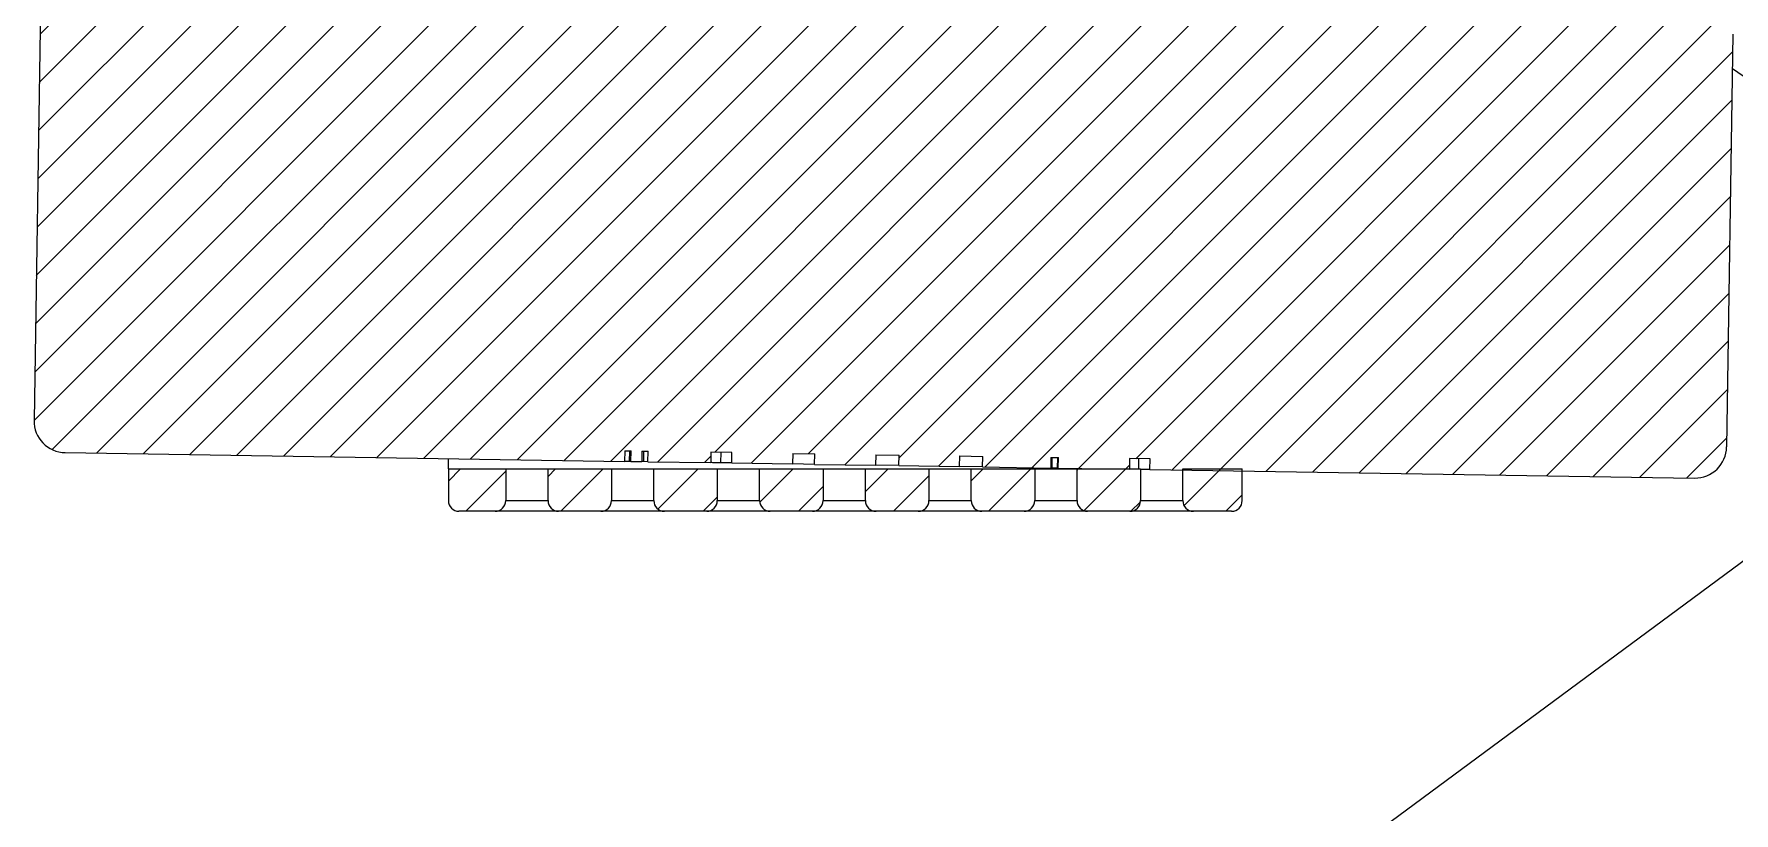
# Model space of a CAD drawing. Header units: millimetres. Extents: x 15 to 1192, y 5 to 836.
# Drawn here: x 542 to 702.7, y 208.6 to 282.2 of the extents above; entities that cross this region are included whole.
import ezdxf

# ---------------------------------------------------------------- set-up
doc = ezdxf.new("R2010")
doc.units = ezdxf.units.MM

msp = doc.modelspace()

# ---------------------------------------------------------------- hatches: boundary and pattern name
at = {"linetype": 'Continuous', "lineweight": 18}
h = msp.add_hatch(dxfattribs=at)
h.set_pattern_fill('ANSI31', style=0)
edge = h.paths.add_edge_path(flags=0)
edge.add_line((606.02, 242.7), (607.99, 242.67))
edge.add_line((607.99, 242.67), (607.98, 241.67))
edge.add_line((607.98, 241.67), (613.73, 241.58))
edge.add_line((613.73, 241.58), (613.75, 242.58))
edge.add_line((613.75, 242.58), (615.84, 242.54))
edge.add_line((615.84, 242.54), (615.82, 241.54))
edge.add_line((615.82, 241.54), (621.58, 241.45))
edge.add_line((621.58, 241.45), (621.59, 242.45))
edge.add_line((621.59, 242.45), (623.81, 242.42))
edge.add_line((623.81, 242.42), (623.79, 241.42))
edge.add_line((623.79, 241.42), (629.48, 241.33))
edge.add_line((629.48, 241.33), (629.5, 242.33))
edge.add_line((629.5, 242.33), (631.71, 242.29))
edge.add_line((631.71, 242.29), (631.7, 241.3))
edge.add_line((631.7, 241.3), (638.13, 241.19))
edge.add_line((638.13, 241.19), (638.15, 242.19))
edge.add_line((638.15, 242.19), (638.86, 242.18))
edge.add_line((638.86, 242.18), (638.85, 241.18))
edge.add_line((638.85, 241.18), (645.57, 241.08))
edge.add_line((645.57, 241.08), (645.58, 242.08))
edge.add_line((645.58, 242.08), (647.53, 242.05))
edge.add_line((647.53, 242.05), (647.51, 241.05))
edge.add_line((647.51, 241.05), (698.97, 240.24))
edge.add_arc((699.02, 243.24), 3, 269.1029, 359.1029)
edge.add_line((702.02, 243.19), (702.63, 282.19))
edge.add_arc((699.63, 282.24), 3, 359.1029, 449.1029)
edge.add_line((699.68, 285.24), (545.7, 287.65))
edge.add_arc((545.65, 284.65), 3, 89.1029, 179.1029)
edge.add_line((542.65, 284.69), (542.04, 245.7))
edge.add_arc((545.04, 245.65), 3, 179.1029, 269.1029)
edge.add_line((544.99, 242.65), (597.86, 241.82))
edge.add_line((597.86, 241.82), (597.88, 242.82))
edge.add_line((597.88, 242.82), (598.47, 242.82))
edge.add_line((598.47, 242.82), (598.45, 241.82))
edge.add_line((598.45, 241.82), (599.48, 241.8))
edge.add_line((599.48, 241.8), (599.49, 242.8))
edge.add_line((599.49, 242.8), (600.08, 242.79))
edge.add_line((600.08, 242.79), (600.06, 241.79))
edge.add_line((600.06, 241.79), (606, 241.7))
edge.add_line((606, 241.7), (606.02, 242.7))
h = msp.add_hatch(dxfattribs=at)
h.set_pattern_fill('ANSI31', style=0)
edge = h.paths.add_edge_path(flags=0)
edge.add_line((586.62, 241.11), (581.2, 241.11))
edge.add_line((581.2, 241.11), (581.2, 238.11))
edge.add_arc((582.2, 238.11), 1, 180, 270)
edge.add_line((582.2, 237.11), (585.62, 237.11))
edge.add_arc((585.62, 238.11), 1, 270, 360)
edge.add_line((586.62, 238.11), (586.62, 241.11))
h = msp.add_hatch(dxfattribs=at)
h.set_pattern_fill('ANSI31', style=0)
edge = h.paths.add_edge_path(flags=0)
edge.add_line((590.62, 241.11), (590.62, 238.11))
edge.add_arc((591.62, 238.11), 1, 180, 270)
edge.add_line((591.62, 237.11), (595.62, 237.11))
edge.add_arc((595.62, 238.11), 1, 270, 360)
edge.add_line((596.62, 238.11), (596.62, 241.11))
edge.add_line((596.62, 241.11), (590.62, 241.11))
h = msp.add_hatch(dxfattribs=at)
h.set_pattern_fill('ANSI31', style=0)
edge = h.paths.add_edge_path(flags=0)
edge.add_line((600.62, 241.11), (600.62, 238.11))
edge.add_arc((601.62, 238.11), 1, 180, 270)
edge.add_line((601.62, 237.11), (605.62, 237.11))
edge.add_arc((605.62, 238.11), 1, 270, 360)
edge.add_line((606.62, 238.11), (606.62, 241.11))
edge.add_line((606.62, 241.11), (600.62, 241.11))
h = msp.add_hatch(dxfattribs=at)
h.set_pattern_fill('ANSI31', style=0)
edge = h.paths.add_edge_path(flags=0)
edge.add_line((610.62, 241.11), (610.62, 238.11))
edge.add_arc((611.62, 238.11), 1, 180, 270)
edge.add_line((611.62, 237.11), (615.62, 237.11))
edge.add_arc((615.62, 238.11), 1, 270, 360)
edge.add_line((616.62, 238.11), (616.62, 241.11))
edge.add_line((616.62, 241.11), (610.62, 241.11))
h = msp.add_hatch(dxfattribs=at)
h.set_pattern_fill('ANSI31', style=0)
edge = h.paths.add_edge_path(flags=0)
edge.add_line((626.62, 238.11), (626.62, 241.11))
edge.add_line((626.62, 241.11), (620.62, 241.11))
edge.add_line((620.62, 241.11), (620.62, 238.11))
edge.add_arc((621.62, 238.11), 1, 180, 270)
edge.add_line((621.62, 237.11), (625.62, 237.11))
edge.add_arc((625.62, 238.11), 1, 270, 360)
h = msp.add_hatch(dxfattribs=at)
h.set_pattern_fill('ANSI31', style=0)
edge = h.paths.add_edge_path(flags=0)
edge.add_line((636.62, 238.11), (636.62, 241.11))
edge.add_line((636.62, 241.11), (630.62, 241.11))
edge.add_line((630.62, 241.11), (630.62, 238.11))
edge.add_arc((631.62, 238.11), 1, 180, 270)
edge.add_line((631.62, 237.11), (635.62, 237.11))
edge.add_arc((635.62, 238.11), 1, 270, 360)
h = msp.add_hatch(dxfattribs=at)
h.set_pattern_fill('ANSI31', style=0)
edge = h.paths.add_edge_path(flags=0)
edge.add_line((646.62, 238.11), (646.62, 241.11))
edge.add_line((646.62, 241.11), (640.62, 241.11))
edge.add_line((640.62, 241.11), (640.62, 238.11))
edge.add_arc((641.62, 238.11), 1, 180, 270)
edge.add_line((641.62, 237.11), (645.62, 237.11))
edge.add_arc((645.62, 238.11), 1, 270, 360)
h = msp.add_hatch(dxfattribs=at)
h.set_pattern_fill('ANSI31', style=0)
edge = h.paths.add_edge_path(flags=0)
edge.add_arc((655.23, 238.11), 1, 270, 360)
edge.add_line((656.23, 238.11), (656.23, 241.11))
edge.add_line((656.23, 241.11), (650.62, 241.11))
edge.add_line((650.62, 241.11), (650.62, 238.11))
edge.add_arc((651.62, 238.11), 1, 180, 270)
edge.add_line((651.62, 237.11), (655.23, 237.11))

# ---------------------------------------------------------------- linework, layer by layer
at = {"color": 7, "linetype": 'Continuous', "lineweight": 25}
for p, q in [((542.65, 284.69), (542.04, 245.7)), ((702.02, 243.19), (702.63, 282.19)), ((702.58, 278.92), (735.71, 256.16)), ((748.38, 265.53), (637.4, 183.48)), ((544.99, 242.65), (597.86, 241.82)), ((597.88, 242.82), (597.86, 241.82)), ((597.88, 242.82), (598.47, 242.82)), ((598.32, 242.82), (598.3, 241.82)), ((598.45, 241.82), (598.47, 242.82)), ((599.49, 242.8), (599.48, 241.8)), ((599.49, 242.8), (600.08, 242.79)), ((599.64, 242.8), (599.63, 241.8)), ((600.06, 241.79), (600.08, 242.79)), ((606.02, 242.7), (606, 241.7)), ((607.99, 242.67), (606.02, 242.7)), ((606.94, 242.68), (606.92, 241.68)), ((607.98, 241.67), (607.99, 242.67)), ((581.2, 241.11), (581.2, 242.09)), ((581.2, 241.11), (581.2, 238.11)), ((581.2, 241.11), (586.62, 241.11)), ((586.62, 241.11), (586.62, 238.11)), ((586.62, 241.11), (590.62, 241.11)), ((590.62, 238.11), (590.62, 241.11)), ((590.62, 241.11), (596.62, 241.11)), ((596.62, 241.11), (596.62, 238.11)), ((596.62, 241.11), (600.62, 241.11)), ((598.3, 241.82), (597.86, 241.82)), ((598.45, 241.82), (598.3, 241.82)), ((598.45, 241.82), (599.48, 241.8)), ((599.63, 241.8), (599.48, 241.8)), ((600.06, 241.79), (599.63, 241.8)), ((600.06, 241.79), (606, 241.7)), ((600.62, 238.11), (600.62, 241.11)), ((600.62, 241.11), (606.62, 241.11)), ((606.62, 241.11), (606.62, 238.11)), ((606.62, 241.11), (610.62, 241.11)), ((607.98, 241.67), (606.92, 241.68)), ((607.98, 241.67), (613.73, 241.58)), ((610.62, 238.11), (610.62, 241.11)), ((610.62, 241.11), (616.62, 241.11)), ((613.75, 242.58), (613.73, 241.58)), ((615.82, 241.54), (613.73, 241.58)), ((613.75, 242.58), (615.84, 242.54)), ((615.82, 241.54), (615.84, 242.54)), ((615.82, 241.54), (621.58, 241.45)), ((616.62, 241.11), (616.62, 238.11)), ((616.62, 241.11), (620.62, 241.11)), ((620.62, 238.11), (620.62, 241.11)), ((620.62, 241.11), (626.62, 241.11)), ((621.59, 242.45), (621.58, 241.45)), ((623.79, 241.42), (621.58, 241.45)), ((621.59, 242.45), (623.81, 242.42)), ((623.79, 241.42), (623.81, 242.42)), ((623.79, 241.42), (629.48, 241.33)), ((626.62, 241.11), (626.62, 238.11)), ((626.62, 241.11), (630.62, 241.11)), ((629.5, 242.33), (629.48, 241.33)), ((631.7, 241.3), (629.48, 241.33)), ((629.5, 242.33), (631.71, 242.29)), ((630.62, 238.11), (630.62, 241.11)), ((630.62, 241.11), (636.62, 241.11)), ((631.7, 241.3), (631.71, 242.29)), ((631.7, 241.3), (638.13, 241.19)), ((636.62, 241.11), (636.62, 238.11)), ((636.62, 241.11), (640.62, 241.11)), ((638.15, 242.19), (638.13, 241.19)), ((638.23, 241.19), (638.13, 241.19)), ((638.15, 242.19), (638.86, 242.18)), ((638.25, 242.19), (638.23, 241.19)), ((638.75, 241.18), (638.23, 241.19)), ((638.77, 242.18), (638.75, 241.18)), ((638.85, 241.18), (638.75, 241.18)), ((638.85, 241.18), (638.86, 242.18)), ((638.85, 241.18), (645.57, 241.08)), ((640.62, 238.11), (640.62, 241.11)), ((640.62, 241.11), (646.62, 241.11)), ((645.58, 242.08), (645.57, 241.08)), ((647.53, 242.05), (645.58, 242.08)), ((646.43, 242.06), (646.42, 241.11)), ((646.62, 241.11), (646.62, 238.11)), ((647.51, 241.05), (646.62, 241.06)), ((647.51, 241.05), (647.53, 242.05)), ((647.51, 241.05), (698.97, 240.24)), ((650.62, 238.11), (650.62, 241.11)), ((650.62, 241.11), (656.23, 241.11)), ((656.23, 238.11), (656.23, 241.11)), ((586.62, 238.11), (590.62, 238.11)), ((596.62, 238.11), (600.62, 238.11)), ((606.62, 238.11), (610.62, 238.11)), ((616.62, 238.11), (620.62, 238.11)), ((626.62, 238.11), (630.62, 238.11)), ((636.62, 238.11), (640.62, 238.11)), ((646.62, 238.11), (650.62, 238.11)), ((585.62, 237.11), (582.2, 237.11)), ((591.62, 237.11), (585.62, 237.11)), ((595.62, 237.11), (591.62, 237.11)), ((601.62, 237.11), (595.62, 237.11)), ((605.62, 237.11), (601.62, 237.11)), ((611.62, 237.11), (605.62, 237.11)), ((615.62, 237.11), (611.62, 237.11)), ((621.62, 237.11), (615.62, 237.11)), ((625.62, 237.11), (621.62, 237.11)), ((631.62, 237.11), (625.62, 237.11)), ((635.62, 237.11), (631.62, 237.11)), ((641.62, 237.11), (635.62, 237.11)), ((645.62, 237.11), (641.62, 237.11)), ((651.62, 237.11), (645.62, 237.11)), ((655.23, 237.11), (651.62, 237.11))]:
    msp.add_line(p, q, dxfattribs=at)
for centre, radius, start, end in [((545.04, 245.65), 3, 179.1029, 269.1029), ((699.02, 243.24), 3, 269.1029, 359.1029), ((582.2, 238.11), 1, 180, 270), ((585.62, 238.11), 1, 270, 0), ((591.62, 238.11), 1, 180, 270), ((595.62, 238.11), 1, 270, 0), ((601.62, 238.11), 1, 180, 270), ((605.62, 238.11), 1, 270, 0), ((611.62, 238.11), 1, 180, 270), ((615.62, 238.11), 1, 270, 0), ((621.62, 238.11), 1, 180, 270), ((625.62, 238.11), 1, 270, 0), ((631.62, 238.11), 1, 180, 270), ((635.62, 238.11), 1, 270, 0), ((641.62, 238.11), 1, 180, 270), ((645.62, 238.11), 1, 270, 0), ((651.62, 238.11), 1, 180, 270), ((655.23, 238.11), 1, 270, 0)]:
    msp.add_arc(centre, radius, start, end, dxfattribs=at)
msp.add_open_spline([(606.92, 241.68), (606.73, 241.69), (606.4, 241.69), (606.12, 241.7), (606, 241.7)], degree=3, knots=[0, 0, 0, 0, 0.560442, 1, 1, 1, 1], dxfattribs=at)

doc.saveas('drawing.dxf')
